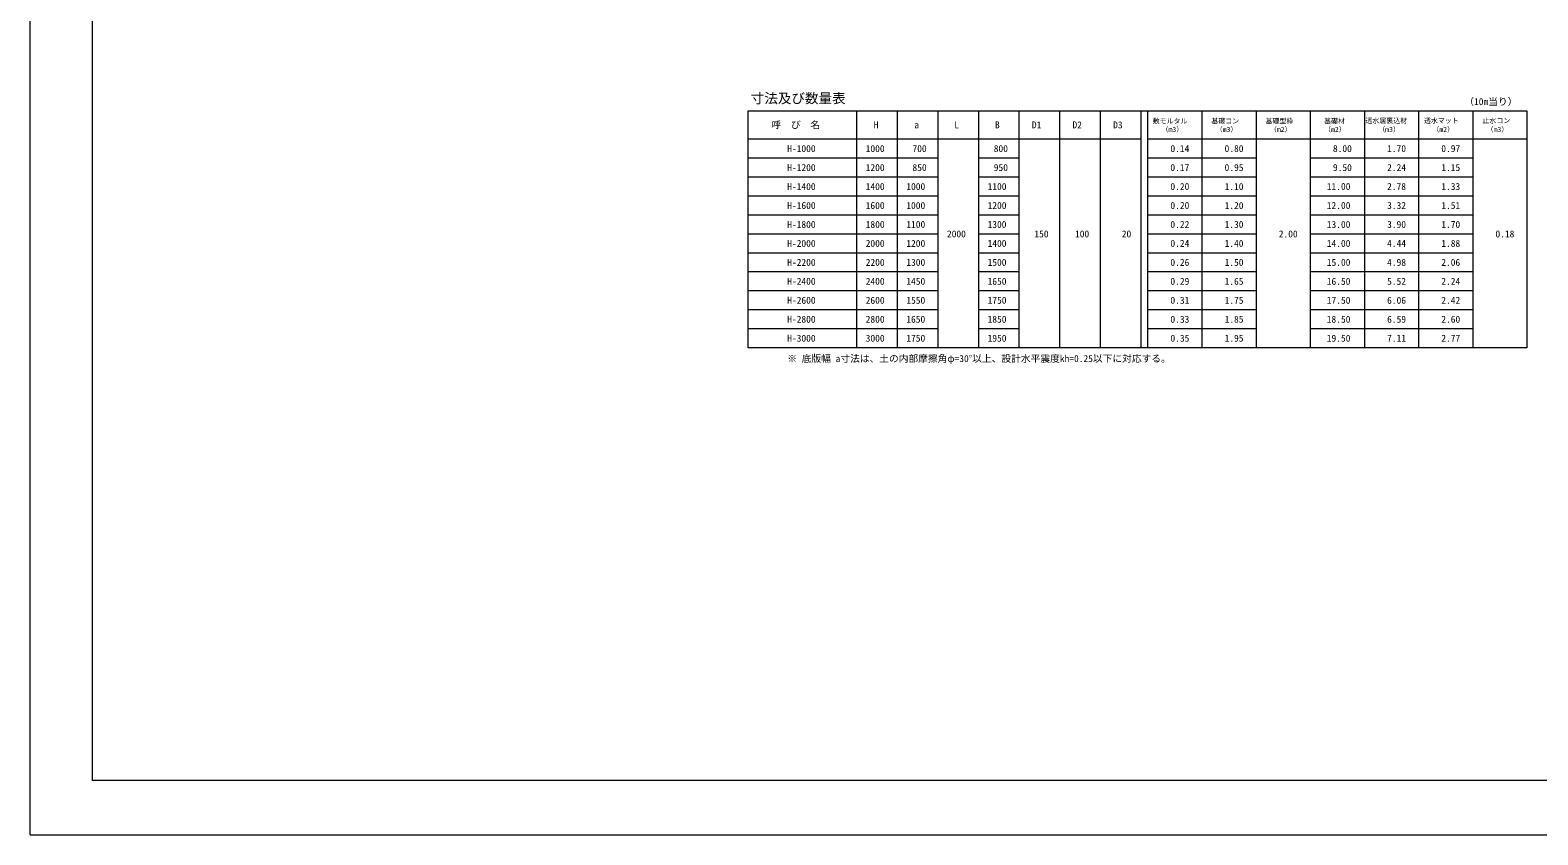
# Model space of a CAD drawing. Units: millimetres, scale not verified. Extents: x -1 to 84099, y 0 to 59400.
# Drawn here: x -1 to 55660, y 0 to 29700 of the extents above; entities that cross this region are included whole.
import ezdxf
from ezdxf.enums import TextEntityAlignment as Align

# ---------------------------------------------------------------- set-up
doc = ezdxf.new("R2010")
doc.units = ezdxf.units.MM
doc.header["$LTSCALE"] = 100
doc.layers.add('D-MTR', color=1, linetype='Continuous')
doc.layers.add('D-MTR-TXT', color=1, linetype='Continuous')
for name, color, linetype, lineweight in [('D-MTR-FRAM', 7, 'Continuous', 18), ('D-TTL(外枠）', 2, 'Continuous', 18), ('DEFPOINTS_3', 7, 'Continuous', 18)]:
    doc.layers.add(name, color=color, linetype=linetype, lineweight=lineweight)
doc.styles.add('ＭＳ ゴシック', font='')
doc.styles.get('ＭＳ ゴシック').set_extended_font_data('MS Gothic')

msp = doc.modelspace()

# ---------------------------------------------------------------- linework, layer by layer
at = {"layer": 'D-MTR-FRAM'}
for p, q in [((26505.3, 26724.1), (55255.3, 26724.1)), ((26505.3, 17974.1), (26505.3, 26724.1)), ((30505.3, 26724.1), (30505.3, 17974.1)), ((32005.3, 26724.1), (32005.3, 17974.1)), ((33505.3, 26724.1), (33505.3, 17974.1)), ((35005.3, 26724.1), (35005.3, 17974.1)), ((36505.3, 26724.1), (36505.3, 17974.1)), ((38005.3, 26724.1), (38005.3, 17974.1)), ((39505.3, 26724.1), (39505.3, 17974.1)), ((41005.3, 26724.1), (41005.3, 17974.1)), ((41255.3, 26724.1), (41255.3, 17974.1)), ((43255.3, 26724.1), (43255.3, 17974.1)), ((45255.3, 26724.1), (45255.3, 17974.1)), ((47255.3, 26724.1), (47255.3, 17974.1)), ((49255.3, 26724.1), (49255.3, 17974.1)), ((51255.3, 26724.1), (51255.3, 17974.1)), ((53255.3, 26724.1), (53255.3, 17974.1)), ((55255.3, 26724.1), (55255.3, 17974.1)), ((41005.3, 25674.1), (26505.3, 25674.1)), ((55255.3, 25674.1), (41255.3, 25674.1)), ((33505.3, 24974.1), (26505.3, 24974.1)), ((36505.3, 24974.1), (35005.3, 24974.1)), ((45255.3, 24974.1), (41255.3, 24974.1)), ((49255.3, 24974.1), (47255.3, 24974.1)), ((53255.3, 24974.1), (49255.3, 24974.1)), ((33505.3, 24274.1), (26505.3, 24274.1)), ((36505.3, 24274.1), (35005.3, 24274.1)), ((45255.3, 24274.1), (41255.3, 24274.1)), ((49255.3, 24274.1), (47255.3, 24274.1)), ((53255.3, 24274.1), (49255.3, 24274.1)), ((33505.3, 23574.1), (26505.3, 23574.1)), ((36505.3, 23574.1), (35005.3, 23574.1)), ((45255.3, 23574.1), (41255.3, 23574.1)), ((49255.3, 23574.1), (47255.3, 23574.1)), ((53255.3, 23574.1), (49255.3, 23574.1)), ((33505.3, 22874.1), (26505.3, 22874.1)), ((36505.3, 22874.1), (35005.3, 22874.1)), ((45255.3, 22874.1), (41255.3, 22874.1)), ((49255.3, 22874.1), (47255.3, 22874.1)), ((53255.3, 22874.1), (49255.3, 22874.1)), ((33505.3, 22174.1), (26505.3, 22174.1)), ((36505.3, 22174.1), (35005.3, 22174.1)), ((45255.3, 22174.1), (41255.3, 22174.1)), ((53255.3, 22174.1), (47255.3, 22174.1)), ((33505.3, 21474.1), (26505.3, 21474.1)), ((36505.3, 21474.1), (35005.3, 21474.1)), ((45255.3, 21474.1), (41255.3, 21474.1)), ((49255.3, 21474.1), (47255.3, 21474.1)), ((53255.3, 21474.1), (49255.3, 21474.1)), ((33505.3, 20774.1), (26505.3, 20774.1)), ((36505.3, 20774.1), (35005.3, 20774.1)), ((45255.3, 20774.1), (41255.3, 20774.1)), ((49255.3, 20774.1), (47255.3, 20774.1)), ((53255.3, 20774.1), (49255.3, 20774.1)), ((33505.3, 20074.1), (26505.3, 20074.1)), ((36505.3, 20074.1), (35005.3, 20074.1)), ((45255.3, 20074.1), (41255.3, 20074.1)), ((49255.3, 20074.1), (47255.3, 20074.1)), ((53255.3, 20074.1), (49255.3, 20074.1)), ((33505.3, 19374.1), (26505.3, 19374.1)), ((36505.3, 19374.1), (35005.3, 19374.1)), ((45255.3, 19374.1), (41255.3, 19374.1)), ((49255.3, 19374.1), (47255.3, 19374.1)), ((53255.3, 19374.1), (49255.3, 19374.1)), ((33505.3, 18674.1), (26505.3, 18674.1)), ((36505.3, 18674.1), (35005.3, 18674.1)), ((45255.3, 18674.1), (41255.3, 18674.1)), ((49255.3, 18674.1), (47255.3, 18674.1)), ((53255.3, 18674.1), (49255.3, 18674.1)), ((55255.3, 17974.1), (26505.3, 17974.1))]:
    msp.add_line(p, q, dxfattribs=at)
at = {"layer": 'D-TTL(外枠）'}
for p, q in [((2299, 2000), (2299, 57400)), ((81799, 2000), (2299, 2000))]:
    msp.add_line(p, q, dxfattribs=at)
at = {"layer": 'DEFPOINTS_3'}
for q in [(-1, 59400), (84099, 0)]:
    msp.add_line((-1, 0), q, dxfattribs=at)

# ---------------------------------------------------------------- texts
at = {"layer": 'D-MTR', "style": 'ＭＳ ゴシック'}
msp.add_text('寸法及び数量表', height=366.6, dxfattribs=at).set_placement((26603.8, 26891.6), align=Align.BOTTOM_LEFT)
at = {"layer": 'D-MTR-TXT', "style": 'ＭＳ ゴシック'}
for s, height, p in [('（10m当り）', 256.6, (52945.3, 26855)), ('呼\u3000び\u3000名', 256.6, (27368.3, 25999.1)), ('H', 256.6, (31141.6, 25999.1)), ('a', 256.6, (32641.6, 25999.1)), ('L', 256.6, (34117.8, 25999.1)), ('B', 256.6, (35617.8, 25999.1)), ('D1', 256.6, (36980.3, 25999.1)), ('D2', 256.6, (38480.3, 25999.1)), ('D3', 256.6, (39980.3, 25999.1)), ('敷モルタル', 183.3, (41443.1, 26199.1)), ('基礎コン', 183.3, (43605.6, 26199.1)), ('基礎型枠', 183.3, (45605.6, 26199.1)), ('基礎材', 183.3, (47768, 26199.1)), ('透水層裏込材', 183.3, (49295.3, 26214.1)), ('透水マット', 183.3, (51455.3, 26214.1)), ('止水コン', 183.3, (53615.3, 26214.1)), ('（m3）', 183.3, (41768, 25891.4)), ('（m3）', 183.3, (43768, 25891.4)), ('（m2）', 183.3, (45768, 25891.4)), ('（m2）', 183.3, (47768, 25891.4)), ('（m3）', 183.3, (49768, 25891.4)), ('（m2）', 183.3, (51768, 25891.4)), ('（m3）', 183.3, (53768, 25891.4)), ('H-1000', 256.6, (27949, 25124.1)), ('1000', 256.6, (30845.7, 25124.1)), ('700', 256.6, (32573.1, 25124.1)), ('800', 256.6, (35573.1, 25124.1)), ('0.14', 256.6, (42095.7, 25124.1)), ('0.80', 256.6, (44095.7, 25124.1)), ('8.00', 256.6, (48095.7, 25124.1)), ('1.70', 256.6, (50095.7, 25124.1)), ('0.97', 256.6, (52095.7, 25124.1)), ('H-1200', 256.6, (27949, 24424.1)), ('1200', 256.6, (30845.7, 24424.1)), ('850', 256.6, (32573.1, 24424.1)), ('950', 256.6, (35573.1, 24424.1)), ('0.17', 256.6, (42095.7, 24424.1)), ('0.95', 256.6, (44095.7, 24424.1)), ('9.50', 256.6, (48095.7, 24424.1)), ('2.24', 256.6, (50095.7, 24424.1)), ('1.15', 256.6, (52095.7, 24424.1)), ('H-1400', 256.6, (27949, 23724.1)), ('1400', 256.6, (30845.7, 23724.1)), ('1000', 256.6, (32345.7, 23724.1)), ('1100', 256.6, (35345.7, 23724.1)), ('0.20', 256.6, (42095.7, 23724.1)), ('1.10', 256.6, (44095.7, 23724.1)), ('11.00', 256.6, (47868.3, 23724.1)), ('2.78', 256.6, (50095.7, 23724.1)), ('1.33', 256.6, (52095.7, 23724.1)), ('H-1600', 256.6, (27949, 23024.1)), ('1600', 256.6, (30845.7, 23024.1)), ('1000', 256.6, (32345.7, 23024.1)), ('1200', 256.6, (35345.7, 23024.1)), ('0.20', 256.6, (42095.7, 23024.1)), ('1.20', 256.6, (44095.7, 23024.1)), ('12.00', 256.6, (47868.3, 23024.1)), ('3.32', 256.6, (50095.7, 23024.1)), ('1.51', 256.6, (52095.7, 23024.1)), ('H-1800', 256.6, (27949, 22324.1)), ('1800', 256.6, (30845.7, 22324.1)), ('1100', 256.6, (32345.7, 22324.1)), ('2000', 256.6, (33845.7, 21974.1)), ('1300', 256.6, (35345.7, 22324.1)), ('150', 256.6, (37073.1, 21974.1)), ('100', 256.6, (38573.1, 21974.1)), ('20', 256.6, (40300.5, 21974.1)), ('0.22', 256.6, (42095.7, 22324.1)), ('1.30', 256.6, (44095.7, 22324.1)), ('2.00', 256.6, (46095.7, 21974.1)), ('13.00', 256.6, (47868.3, 22324.1)), ('3.90', 256.6, (50095.7, 22324.1)), ('1.70', 256.6, (52095.7, 22324.1)), ('0.18', 256.6, (54095.7, 21974.1)), ('H-2000', 256.6, (27949, 21624.1)), ('2000', 256.6, (30845.7, 21624.1)), ('1200', 256.6, (32345.7, 21624.1)), ('1400', 256.6, (35345.7, 21624.1)), ('0.24', 256.6, (42095.7, 21624.1)), ('1.40', 256.6, (44095.7, 21624.1)), ('14.00', 256.6, (47868.3, 21624.1)), ('4.44', 256.6, (50095.7, 21624.1)), ('1.88', 256.6, (52095.7, 21624.1)), ('H-2200', 256.6, (27949, 20924.1)), ('2200', 256.6, (30845.7, 20924.1)), ('1300', 256.6, (32345.7, 20924.1)), ('1500', 256.6, (35345.7, 20924.1)), ('0.26', 256.6, (42095.7, 20924.1)), ('1.50', 256.6, (44095.7, 20924.1)), ('15.00', 256.6, (47868.3, 20924.1)), ('4.98', 256.6, (50095.7, 20924.1)), ('2.06', 256.6, (52095.7, 20924.1)), ('H-2400', 256.6, (27949, 20224.1)), ('2400', 256.6, (30845.7, 20224.1)), ('1450', 256.6, (32345.7, 20224.1)), ('1650', 256.6, (35345.7, 20224.1)), ('0.29', 256.6, (42095.7, 20224.1)), ('1.65', 256.6, (44095.7, 20224.1)), ('16.50', 256.6, (47868.3, 20224.1)), ('5.52', 256.6, (50095.7, 20224.1)), ('2.24', 256.6, (52095.7, 20224.1)), ('H-2600', 256.6, (27949, 19524.1)), ('2600', 256.6, (30845.7, 19524.1)), ('1550', 256.6, (32345.7, 19524.1)), ('1750', 256.6, (35345.7, 19524.1)), ('0.31', 256.6, (42095.7, 19524.1)), ('1.75', 256.6, (44095.7, 19524.1)), ('17.50', 256.6, (47868.3, 19524.1)), ('6.06', 256.6, (50095.7, 19524.1)), ('2.42', 256.6, (52095.7, 19524.1)), ('H-2800', 256.6, (27949, 18824.1)), ('2800', 256.6, (30845.7, 18824.1)), ('1650', 256.6, (32345.7, 18824.1)), ('1850', 256.6, (35345.7, 18824.1)), ('0.33', 256.6, (42095.7, 18824.1)), ('1.85', 256.6, (44095.7, 18824.1)), ('18.50', 256.6, (47868.3, 18824.1)), ('6.59', 256.6, (50095.7, 18824.1)), ('2.60', 256.6, (52095.7, 18824.1)), ('H-3000', 256.6, (27949, 18124.1)), ('3000', 256.6, (30845.7, 18124.1)), ('1750', 256.6, (32345.7, 18124.1)), ('1950', 256.6, (35345.7, 18124.1)), ('0.35', 256.6, (42095.7, 18124.1)), ('1.95', 256.6, (44095.7, 18124.1)), ('19.50', 256.6, (47868.3, 18124.1)), ('7.11', 256.6, (50095.7, 18124.1)), ('2.77', 256.6, (52095.7, 18124.1)), ('※ 底版幅 a寸法は、土の内部摩擦角φ=30°以上、設計水平震度kh=0.25以下に対応する。', 256.6, (27949, 17374.1))]:
    msp.add_text(s, height=height, dxfattribs=at).set_placement(p, align=Align.BOTTOM_LEFT)

doc.saveas('drawing.dxf')
